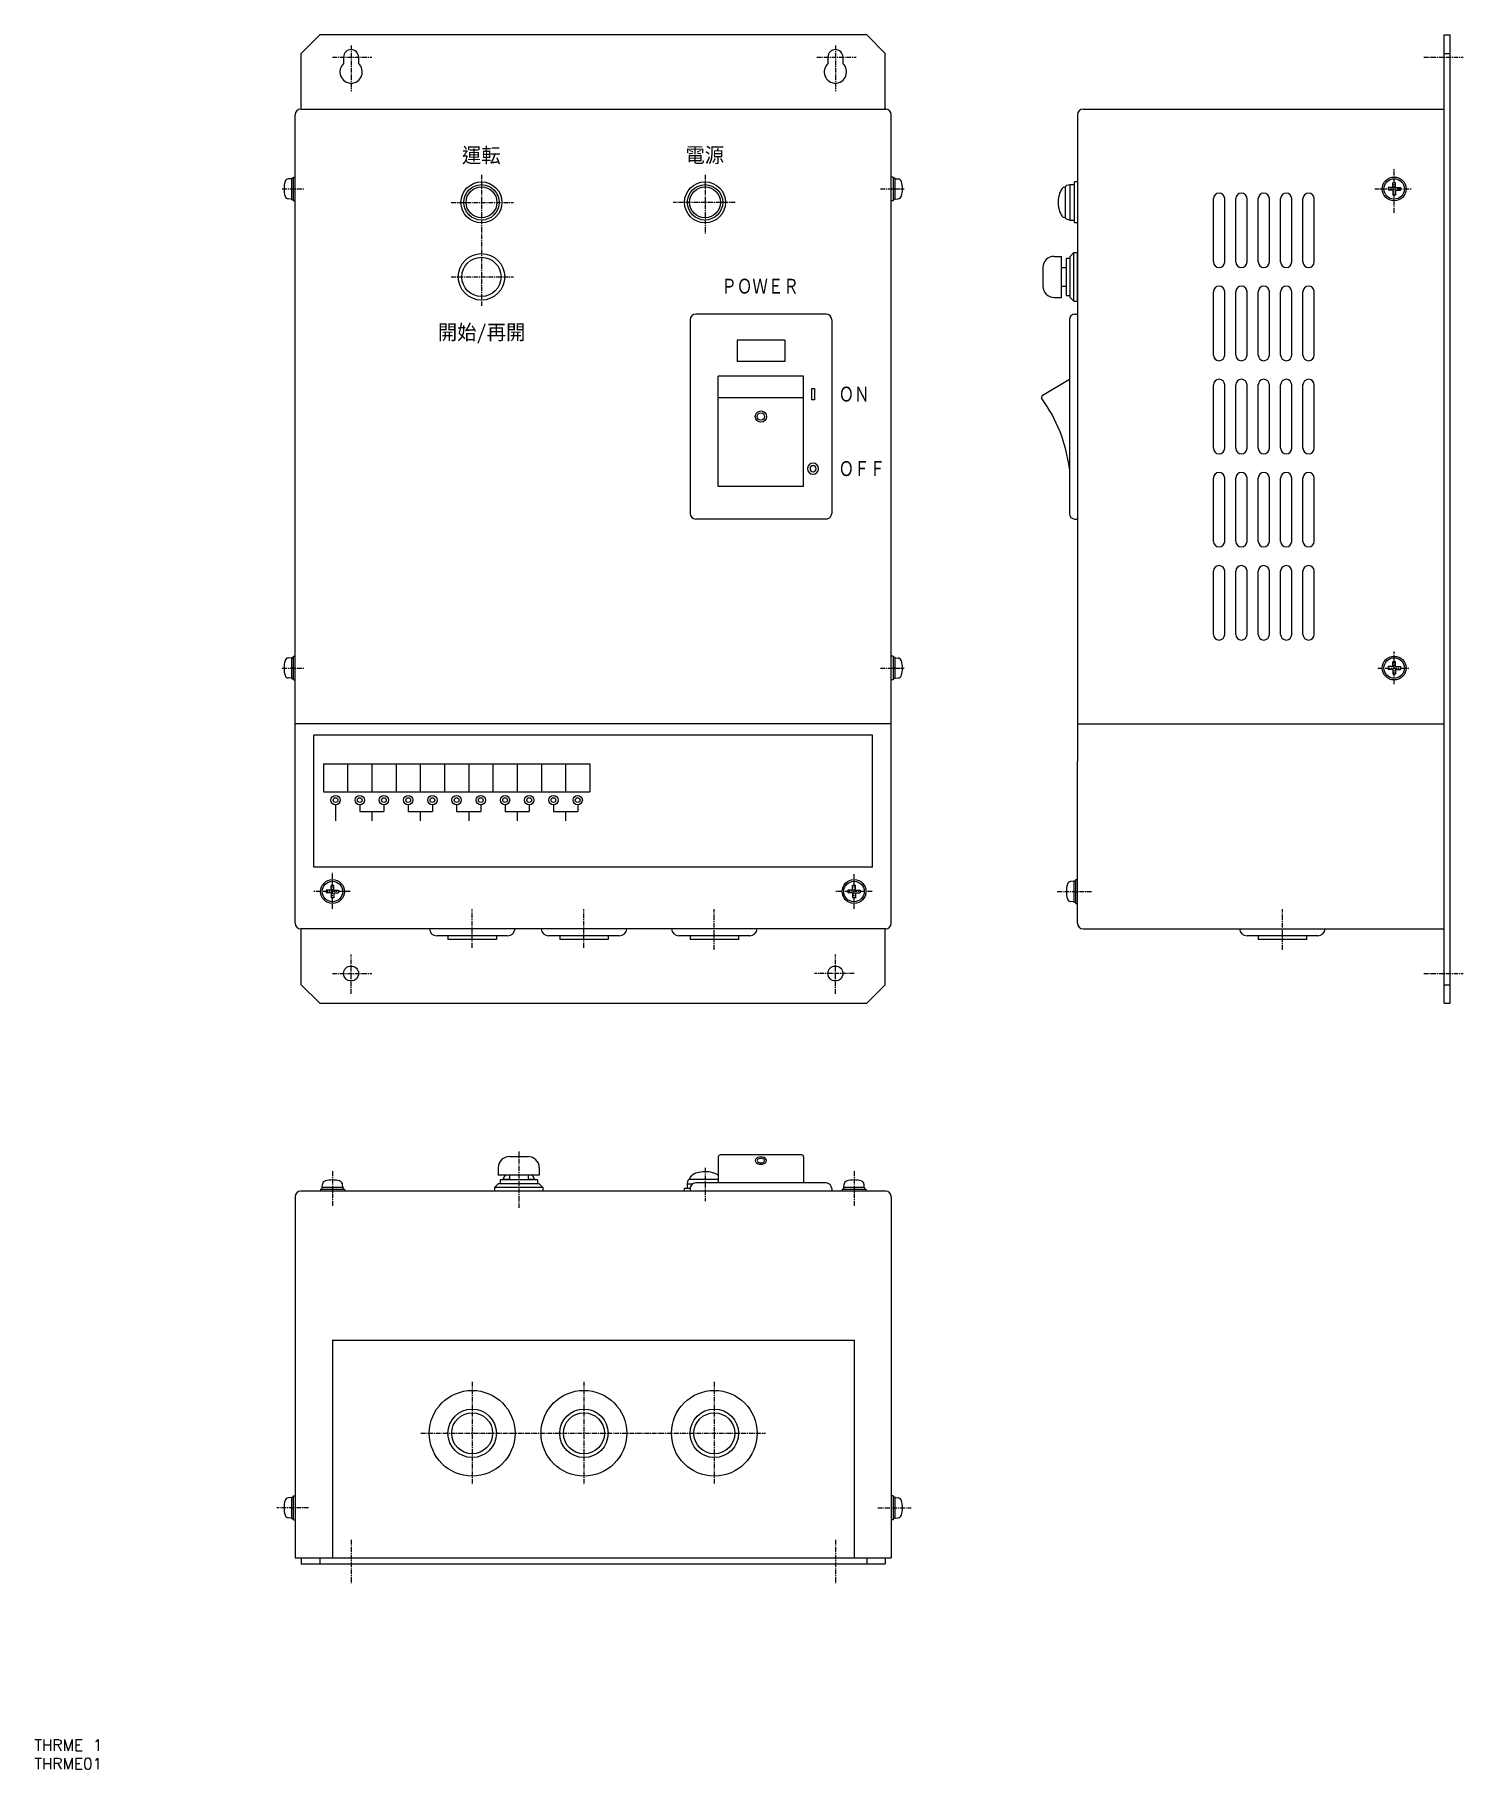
# Model space of a CAD drawing. Extents: x 0 to 384, y 0 to 466.
import ezdxf

# ---------------------------------------------------------------- set-up
doc = ezdxf.new("R2010")
doc.units = 0
doc.linetypes.add('CENTER', pattern=[2, 1.25, -0.25, 0.25, -0.25])
doc.layers.get('0').update_dxf_attribs({"linetype": 'CONTINUOUS'})
doc.layers.add('CENTER', color=1, linetype='CENTER')
doc.styles.add('MISUMI', font='txt')
doc.styles.get("Standard").update_dxf_attribs({"font": 'txt.shx'})

# ---------------------------------------------------------------- blocks, each defined once
blk = doc.blocks.new('*U20')
at = {"color": 7, "linetype": 'CONTINUOUS'}
blk.add_text('THRME01', height=3, dxfattribs=at).set_placement((0, 0))
blk = doc.blocks.new('*U21')
at = {"color": 7, "linetype": 'CONTINUOUS'}
blk.add_text('THRME 1', height=3, dxfattribs=at).set_placement((0, 5))
blk = doc.blocks.new('*U22')
at = {"color": 7, "linetype": 'CONTINUOUS', "style": 'MISUMI'}
blk.add_text('運転', height=4, dxfattribs=at).set_placement((114.82, 431.24))
blk = doc.blocks.new('*U23')
at = {"color": 7, "linetype": 'CONTINUOUS', "style": 'MISUMI'}
blk.add_text('電源', height=4, dxfattribs=at).set_placement((174.79, 431.31))
blk = doc.blocks.new('*U24')
at = {"color": 7, "linetype": 'CONTINUOUS', "style": 'MISUMI'}
blk.add_text('開始/再開', height=4, dxfattribs=at).set_placement((108.34, 383.77))
blk = doc.blocks.new('*U25')
at = {"color": 7, "linetype": 'CONTINUOUS', "style": 'MISUMI', "width": 0.8}
blk.add_text('ＰＯＷＥＲ', height=4, dxfattribs=at).set_placement((184.45, 396.12))
blk = doc.blocks.new('*U26')
at = {"color": 7, "linetype": 'CONTINUOUS', "style": 'MISUMI', "width": 0.8}
blk.add_text('ＯＮ', height=4, dxfattribs=at).set_placement((215.91, 367.15))
blk = doc.blocks.new('*U27')
at = {"color": 7, "linetype": 'CONTINUOUS', "style": 'MISUMI', "width": 0.8}
blk.add_text('ＯＦＦ', height=4, dxfattribs=at).set_placement((215.91, 347.15))

msp = doc.modelspace()

# ---------------------------------------------------------------- linework, layer by layer
at = {"color": 7, "linetype": 'CONTINUOUS'}
for p, q in [((71.66, 460.62), (76.66, 465.62)), ((223.46, 465.62), (76.66, 465.62)), ((223.46, 465.62), (228.46, 460.62)), ((378.46, 205.62), (378.46, 465.62)), ((378.46, 465.62), (380.06, 465.62)), ((380.06, 205.62), (380.06, 465.62)), ((71.66, 445.62), (71.66, 460.62)), ((83.06, 459.62), (83.06, 457.86)), ((87.06, 459.62), (87.06, 457.86)), ((213.06, 459.62), (213.06, 457.86)), ((217.06, 459.62), (217.06, 457.86)), ((228.46, 445.62), (228.46, 460.62)), ((378.46, 460.62), (380.06, 460.62)), ((70.06, 227.12), (70.06, 444.12)), ((71.56, 445.62), (228.56, 445.62)), ((230.06, 227.12), (230.06, 444.12)), ((280.06, 444.12), (280.06, 270.62)), ((281.56, 445.62), (378.46, 445.62)), ((69.06, 426.97), (68.22, 426.9)), ((69.06, 427.07), (69.06, 421.37)), ((69.06, 427.07), (69.56, 427.07)), ((69.06, 426.97), (69.06, 421.47)), ((69.06, 424.44), (69.56, 424.04)), ((69.56, 421.02), (69.56, 427.42)), ((69.56, 427.42), (70.06, 427.42)), ((230.56, 427.42), (230.06, 427.42)), ((230.56, 427.42), (230.56, 421.02)), ((231.06, 427.07), (230.56, 427.07)), ((231.06, 424.01), (230.56, 424.41)), ((231.06, 421.37), (231.06, 427.07)), ((231.06, 421.47), (231.06, 426.97)), ((231.06, 426.97), (231.91, 426.9)), ((275.69, 423.98), (275.45, 423.56)), ((275.95, 424.32), (275.69, 423.98)), ((276.24, 424.57), (275.95, 424.32)), ((276.55, 424.72), (276.24, 424.57)), ((276.86, 424.77), (276.55, 424.72)), ((276.86, 416.43), (276.86, 424.82)), ((278.02, 425.36), (277.08, 425.11)), ((278.06, 415.88), (278.06, 425.37)), ((278.1, 425.37), (279.26, 425.37)), ((280.06, 426.12), (279.26, 426.12)), ((279.26, 415.12), (279.26, 426.12)), ((363.41, 424.6), (363.41, 423.85)), ((364.69, 424.6), (363.41, 424.6)), ((364.69, 423.85), (363.41, 423.85)), ((365.44, 425.87), (364.69, 425.87)), ((364.69, 424.6), (364.69, 425.87)), ((364.69, 423.85), (364.69, 422.57)), ((365.44, 424.6), (365.44, 425.87)), ((365.44, 424.6), (366.71, 424.6)), ((365.44, 423.85), (366.71, 423.85)), ((365.44, 423.85), (365.44, 422.57)), ((366.71, 424.6), (366.71, 423.85)), ((69.06, 421.47), (68.22, 421.55)), ((69.06, 421.37), (69.56, 421.37)), ((69.56, 421.02), (70.06, 421.02)), ((230.56, 421.02), (230.06, 421.02)), ((231.06, 421.37), (230.56, 421.37)), ((231.06, 421.47), (231.91, 421.55)), ((274.89, 421.27), (274.86, 420.62)), ((274.86, 420.62), (274.89, 419.98)), ((274.96, 421.91), (274.89, 421.27)), ((274.89, 419.98), (274.96, 419.34)), ((275.08, 422.51), (274.96, 421.91)), ((274.96, 419.34), (275.08, 418.74)), ((275.24, 423.06), (275.08, 422.51)), ((275.45, 423.56), (275.24, 423.06)), ((316.56, 404.62), (316.56, 421.62)), ((319.56, 404.62), (319.56, 421.62)), ((322.56, 404.62), (322.56, 421.62)), ((325.56, 404.62), (325.56, 421.62)), ((328.56, 404.62), (328.56, 421.62)), ((331.56, 404.62), (331.56, 421.62)), ((334.56, 404.62), (334.56, 421.62)), ((337.56, 404.62), (337.56, 421.62)), ((340.56, 404.62), (340.56, 421.62)), ((343.56, 404.62), (343.56, 421.62)), ((365.44, 422.57), (364.69, 422.57)), ((275.08, 418.74), (275.24, 418.18)), ((275.24, 418.18), (275.45, 417.69)), ((275.45, 417.69), (275.69, 417.27)), ((275.69, 417.27), (275.95, 416.93)), ((275.95, 416.93), (276.24, 416.68)), ((276.24, 416.68), (276.55, 416.53)), ((276.55, 416.53), (276.86, 416.47)), ((278.02, 415.88), (277.08, 416.14)), ((278.1, 415.87), (279.26, 415.87)), ((280.06, 415.12), (279.26, 415.12)), ((273.76, 406.12), (275.76, 406.12)), ((275.76, 395.12), (275.76, 406.12)), ((277.06, 405.62), (278.06, 405.62)), ((277.06, 395.62), (277.06, 405.62)), ((279.06, 407.12), (278.06, 406.12)), ((278.06, 395.12), (278.06, 406.12)), ((279.06, 407.12), (280.06, 407.12)), ((279.06, 394.12), (279.06, 407.12)), ((280.06, 394.12), (280.06, 407.12)), ((270.76, 403.12), (270.76, 398.12)), ((275.76, 403.12), (277.06, 403.12)), ((275.76, 398.12), (277.06, 398.12)), ((316.56, 379.62), (316.56, 396.62)), ((319.56, 379.62), (319.56, 396.62)), ((322.56, 379.62), (322.56, 396.62)), ((325.56, 379.62), (325.56, 396.62)), ((328.56, 379.62), (328.56, 396.62)), ((331.56, 379.62), (331.56, 396.63)), ((334.56, 379.62), (334.56, 396.62)), ((337.56, 379.62), (337.56, 396.63)), ((340.56, 379.62), (340.56, 396.62)), ((343.56, 379.62), (343.56, 396.63)), ((273.76, 395.12), (275.76, 395.12)), ((277.06, 395.62), (278.06, 395.62)), ((279.06, 394.12), (278.06, 395.12)), ((279.06, 394.12), (280.06, 394.12)), ((176.06, 389.12), (176.06, 337.12)), ((212.56, 390.62), (177.56, 390.62)), ((214.06, 389.12), (214.06, 337.12)), ((277.86, 389.12), (277.86, 337.12)), ((279.36, 390.62), (280.06, 390.62)), ((280.06, 390.62), (280.06, 335.62)), ((188.66, 383.62), (188.66, 377.92)), ((201.46, 383.62), (188.66, 383.62)), ((201.46, 383.62), (201.46, 377.92)), ((201.46, 377.92), (188.66, 377.92)), ((206.51, 373.92), (183.61, 373.92)), ((183.61, 344.32), (183.61, 373.92)), ((206.51, 344.32), (206.51, 373.92)), ((277.86, 373.1), (270.59, 368.69)), ((183.61, 368.25), (206.51, 368.25)), ((208.71, 367.62), (208.71, 370.62)), ((208.71, 370.62), (209.41, 370.62)), ((209.41, 370.62), (209.41, 367.62)), ((316.56, 354.62), (316.56, 371.62)), ((319.56, 354.62), (319.56, 371.62)), ((322.56, 354.62), (322.56, 371.62)), ((325.56, 354.62), (325.56, 371.62)), ((328.56, 354.62), (328.56, 371.62)), ((331.56, 354.62), (331.56, 371.62)), ((334.56, 354.62), (334.56, 371.62)), ((337.56, 354.62), (337.56, 371.62)), ((340.56, 354.62), (340.56, 371.62)), ((343.56, 354.62), (343.56, 371.62)), ((209.41, 367.62), (208.71, 367.62)), ((207.68, 349.7), (207.56, 349.12)), ((208, 350.18), (207.68, 349.7)), ((208.49, 350.51), (208, 350.18)), ((208.32, 349.43), (208.26, 349.12)), ((208.5, 349.69), (208.32, 349.43)), ((209.06, 350.62), (208.49, 350.51)), ((208.76, 349.86), (208.5, 349.69)), ((209.06, 349.92), (208.76, 349.86)), ((209.64, 350.51), (209.06, 350.62)), ((209.37, 349.86), (209.06, 349.92)), ((209.63, 349.69), (209.37, 349.86)), ((209.8, 349.43), (209.63, 349.69)), ((210.12, 350.18), (209.64, 350.51)), ((209.86, 349.12), (209.8, 349.43)), ((210.45, 349.7), (210.12, 350.18)), ((210.56, 349.12), (210.45, 349.7)), ((207.56, 349.12), (207.68, 348.55)), ((207.68, 348.55), (208, 348.06)), ((208, 348.06), (208.49, 347.74)), ((208.26, 349.12), (208.32, 348.82)), ((208.32, 348.82), (208.5, 348.56)), ((208.49, 347.74), (209.06, 347.62)), ((208.5, 348.56), (208.76, 348.39)), ((208.76, 348.39), (209.06, 348.32)), ((209.06, 348.32), (209.37, 348.39)), ((209.06, 347.62), (209.64, 347.74)), ((209.37, 348.39), (209.63, 348.56)), ((209.63, 348.56), (209.8, 348.82)), ((209.64, 347.74), (210.12, 348.06)), ((209.8, 348.82), (209.86, 349.12)), ((210.12, 348.06), (210.45, 348.55)), ((210.45, 348.55), (210.56, 349.12)), ((316.56, 329.62), (316.56, 346.62)), ((319.56, 329.62), (319.56, 346.62)), ((322.56, 329.62), (322.56, 346.62)), ((325.56, 329.62), (325.56, 346.62)), ((328.56, 329.62), (328.56, 346.62)), ((331.56, 329.62), (331.56, 346.62)), ((334.56, 329.62), (334.56, 346.62)), ((337.56, 329.62), (337.56, 346.62)), ((340.56, 329.62), (340.56, 346.62)), ((343.56, 329.62), (343.56, 346.62)), ((206.51, 344.32), (183.61, 344.32)), ((212.56, 335.62), (177.56, 335.62)), ((279.36, 335.62), (280.06, 335.62)), ((316.56, 304.62), (316.56, 321.62)), ((319.56, 304.62), (319.56, 321.62)), ((322.56, 304.62), (322.56, 321.62)), ((325.56, 304.62), (325.56, 321.62)), ((328.56, 304.62), (328.56, 321.62)), ((331.56, 304.62), (331.56, 321.62)), ((334.56, 304.62), (334.56, 321.62)), ((337.56, 304.62), (337.56, 321.62)), ((340.56, 304.62), (340.56, 321.62)), ((343.56, 304.62), (343.56, 321.62)), ((69.06, 298.37), (68.22, 298.3)), ((69.06, 298.47), (69.06, 292.77)), ((69.06, 298.47), (69.56, 298.47)), ((69.06, 298.37), (69.06, 292.87)), ((69.56, 292.42), (69.56, 298.82)), ((69.56, 298.82), (70.06, 298.82)), ((230.56, 298.82), (230.06, 298.82)), ((230.56, 298.82), (230.56, 292.42)), ((231.06, 298.47), (230.56, 298.47)), ((231.06, 292.77), (231.06, 298.47)), ((231.06, 292.87), (231.06, 298.37)), ((231.06, 298.37), (231.91, 298.3)), ((69.06, 295.84), (69.56, 295.44)), ((231.06, 295.41), (230.56, 295.81)), ((363.41, 296), (363.41, 295.25)), ((364.69, 296), (363.41, 296)), ((364.69, 295.25), (363.41, 295.25)), ((365.44, 297.27), (364.69, 297.27)), ((364.69, 296), (364.69, 297.27)), ((364.69, 295.25), (364.69, 293.97)), ((365.44, 293.97), (364.69, 293.97)), ((365.44, 296), (365.44, 297.27)), ((365.44, 296), (366.71, 296)), ((365.44, 295.25), (366.71, 295.25)), ((365.44, 295.25), (365.44, 293.97)), ((366.71, 296), (366.71, 295.25)), ((69.06, 292.87), (68.22, 292.95)), ((69.06, 292.77), (69.56, 292.77)), ((69.56, 292.42), (70.06, 292.42)), ((230.56, 292.42), (230.06, 292.42)), ((231.06, 292.77), (230.56, 292.77)), ((231.06, 292.87), (231.91, 292.95)), ((230.06, 280.62), (70.06, 280.62)), ((280.06, 280.62), (378.46, 280.62)), ((225.06, 277.62), (75.06, 277.62)), ((75.06, 242.12), (75.06, 277.62)), ((225.06, 242.12), (225.06, 277.62)), ((280.06, 227.12), (280.06, 270.62)), ((77.63, 269.89), (77.63, 262.39)), ((77.63, 269.89), (149.13, 269.89)), ((84.13, 269.89), (84.13, 262.39)), ((90.63, 269.89), (90.63, 262.39)), ((97.13, 269.89), (97.13, 262.39)), ((103.63, 269.89), (103.63, 262.39)), ((110.13, 269.89), (110.13, 262.39)), ((116.63, 269.89), (116.63, 262.39)), ((123.13, 269.89), (123.13, 262.39)), ((129.63, 269.89), (129.63, 262.39)), ((136.13, 269.89), (136.13, 262.39)), ((142.63, 269.89), (142.63, 262.39)), ((149.13, 269.89), (149.13, 262.39)), ((77.63, 262.39), (149.13, 262.39)), ((80.88, 258.91), (80.88, 254.63)), ((87.38, 258.91), (87.38, 257.14)), ((87.38, 257.14), (93.88, 257.14)), ((90.63, 257.14), (90.63, 254.63)), ((93.88, 258.91), (93.88, 257.14)), ((100.38, 258.91), (100.38, 257.14)), ((100.38, 257.14), (106.88, 257.14)), ((103.63, 257.14), (103.63, 254.63)), ((106.88, 258.91), (106.88, 257.14)), ((113.38, 258.91), (113.38, 257.14)), ((113.38, 257.14), (119.88, 257.14)), ((116.63, 257.14), (116.63, 254.63)), ((119.88, 258.91), (119.88, 257.14)), ((126.38, 258.91), (126.38, 257.14)), ((126.38, 257.14), (132.88, 257.14)), ((129.63, 257.14), (129.63, 254.63)), ((132.88, 258.91), (132.88, 257.14)), ((139.38, 258.91), (139.38, 257.14)), ((139.38, 257.14), (145.88, 257.14)), ((142.63, 257.14), (142.63, 254.63)), ((145.88, 258.91), (145.88, 257.14)), ((225.06, 242.12), (75.06, 242.12)), ((279.06, 238.36), (278.21, 238.29)), ((279.06, 238.46), (279.06, 232.76)), ((279.06, 238.46), (279.56, 238.46)), ((279.06, 238.36), (279.06, 232.86)), ((279.56, 232.41), (279.56, 238.81)), ((279.56, 238.81), (280.06, 238.81)), ((78.41, 236), (78.41, 235.25)), ((79.69, 236), (78.41, 236)), ((79.69, 235.25), (78.41, 235.25)), ((80.44, 237.27), (79.69, 237.27)), ((79.69, 236), (79.69, 237.27)), ((79.69, 235.25), (79.69, 233.97)), ((80.44, 233.97), (79.69, 233.97)), ((80.44, 236), (80.44, 237.27)), ((80.44, 236), (81.71, 236)), ((80.44, 235.25), (81.71, 235.25)), ((80.44, 235.25), (80.44, 233.97)), ((81.71, 236), (81.71, 235.25)), ((218.41, 236), (218.41, 235.25)), ((219.69, 236), (218.41, 236)), ((219.69, 235.25), (218.41, 235.25)), ((220.44, 237.27), (219.69, 237.27)), ((219.69, 236), (219.69, 237.27)), ((219.69, 235.25), (219.69, 233.97)), ((220.44, 233.97), (219.69, 233.97)), ((220.44, 236), (220.44, 237.27)), ((220.44, 236), (221.71, 236)), ((220.44, 235.25), (220.44, 233.97)), ((220.44, 235.25), (221.71, 235.25)), ((221.71, 236), (221.71, 235.25)), ((279.06, 232.86), (278.21, 232.94)), ((279.06, 235.83), (279.56, 235.42)), ((279.06, 232.76), (279.56, 232.76)), ((279.56, 232.41), (280.06, 232.41)), ((228.56, 225.62), (71.56, 225.62)), ((71.66, 210.62), (71.66, 225.62)), ((127.06, 223.72), (108.06, 223.72)), ((111.06, 223.72), (111.06, 222.72)), ((124.06, 223.72), (124.06, 222.72)), ((157.06, 223.72), (138.06, 223.72)), ((141.06, 223.72), (141.06, 222.72)), ((154.06, 223.72), (154.06, 222.72)), ((192.06, 223.72), (173.06, 223.72)), ((176.06, 223.72), (176.06, 222.72)), ((189.06, 223.72), (189.06, 222.72)), ((228.46, 210.62), (228.46, 225.62)), ((281.56, 225.62), (378.46, 225.62)), ((344.56, 223.72), (325.56, 223.72)), ((328.56, 223.72), (328.56, 222.72)), ((341.56, 223.72), (341.56, 222.72)), ((124.06, 222.72), (111.06, 222.72)), ((154.06, 222.72), (141.06, 222.72)), ((189.06, 222.72), (176.06, 222.72)), ((341.56, 222.72), (328.56, 222.72)), ((76.66, 205.62), (71.66, 210.62)), ((228.46, 210.62), (223.46, 205.62)), ((378.46, 210.62), (380.06, 210.62)), ((76.66, 205.62), (223.46, 205.62)), ((378.46, 205.62), (380.06, 205.62)), ((127.56, 164.5), (132.56, 164.5)), ((183.61, 164.4), (183.61, 157.4)), ((206.01, 164.9), (184.11, 164.9)), ((193.64, 163.71), (193.56, 163.4)), ((193.56, 163.4), (193.64, 163.09)), ((193.85, 163.99), (193.64, 163.71)), ((193.64, 163.09), (193.85, 162.82)), ((194.18, 164.21), (193.85, 163.99)), ((194.11, 163.59), (194.06, 163.4)), ((194.06, 163.4), (194.11, 163.22)), ((194.25, 163.76), (194.11, 163.59)), ((194.11, 163.22), (194.25, 163.05)), ((194.6, 164.35), (194.18, 164.21)), ((194.47, 163.89), (194.25, 163.76)), ((194.25, 163.05), (194.47, 162.92)), ((194.75, 163.97), (194.47, 163.89)), ((195.06, 164.4), (194.6, 164.35)), ((195.06, 164), (194.75, 163.97)), ((195.53, 164.35), (195.06, 164.4)), ((195.37, 163.97), (195.06, 164)), ((195.65, 163.89), (195.37, 163.97)), ((195.94, 164.21), (195.53, 164.35)), ((195.87, 163.76), (195.65, 163.89)), ((195.65, 162.92), (195.87, 163.05)), ((196.01, 163.59), (195.87, 163.76)), ((195.87, 163.05), (196.01, 163.22)), ((196.28, 163.99), (195.94, 164.21)), ((196.06, 163.4), (196.01, 163.59)), ((196.01, 163.22), (196.06, 163.4)), ((196.49, 163.71), (196.28, 163.99)), ((196.28, 162.82), (196.49, 163.09)), ((196.56, 163.4), (196.49, 163.71)), ((196.49, 163.09), (196.56, 163.4)), ((206.51, 164.4), (206.51, 157.4)), ((124.56, 161.5), (124.56, 159.5)), ((135.56, 159.5), (124.56, 159.5)), ((125.86, 158.4), (127.56, 158.4)), ((125.92, 158.52), (125.91, 158.46)), ((125.91, 158.46), (125.91, 158.4)), ((125.93, 158.58), (125.92, 158.52)), ((125.94, 158.63), (125.93, 158.58)), ((125.96, 158.69), (125.94, 158.63)), ((125.98, 158.75), (125.96, 158.69)), ((126, 158.81), (125.98, 158.75)), ((126.02, 158.86), (126, 158.81)), ((126.05, 158.92), (126.02, 158.86)), ((126.09, 158.98), (126.05, 158.92)), ((126.12, 159.03), (126.09, 158.98)), ((126.16, 159.09), (126.12, 159.03)), ((126.21, 159.14), (126.16, 159.09)), ((126.25, 159.2), (126.21, 159.14)), ((126.3, 159.25), (126.25, 159.2)), ((126.35, 159.3), (126.3, 159.25)), ((126.41, 159.35), (126.35, 159.3)), ((126.47, 159.4), (126.41, 159.35)), ((126.53, 159.45), (126.47, 159.4)), ((126.6, 159.5), (126.53, 159.45)), ((127.56, 159.5), (127.56, 158.2)), ((132.56, 159.5), (132.56, 158.2)), ((132.56, 158.4), (134.26, 158.4)), ((133.59, 159.45), (133.53, 159.5)), ((133.66, 159.4), (133.59, 159.45)), ((133.71, 159.35), (133.66, 159.4)), ((133.77, 159.3), (133.71, 159.35)), ((133.82, 159.25), (133.77, 159.3)), ((133.87, 159.2), (133.82, 159.25)), ((133.92, 159.14), (133.87, 159.2)), ((133.96, 159.09), (133.92, 159.14)), ((134, 159.03), (133.96, 159.09)), ((134.04, 158.98), (134, 159.03)), ((134.07, 158.92), (134.04, 158.98)), ((134.1, 158.86), (134.07, 158.92)), ((134.13, 158.81), (134.1, 158.86)), ((134.15, 158.75), (134.13, 158.81)), ((134.17, 158.69), (134.15, 158.75)), ((134.18, 158.63), (134.17, 158.69)), ((134.2, 158.58), (134.18, 158.63)), ((134.21, 158.52), (134.2, 158.58)), ((134.21, 158.46), (134.21, 158.52)), ((134.21, 158.4), (134.21, 158.46)), ((135.56, 161.5), (135.56, 159.5)), ((175.86, 158.4), (183.61, 158.4)), ((175.95, 158.66), (175.91, 158.4)), ((176.05, 158.92), (175.95, 158.66)), ((176.22, 159.16), (176.05, 158.92)), ((176.46, 159.4), (176.22, 159.16)), ((176.76, 159.61), (176.46, 159.4)), ((177.11, 159.81), (176.76, 159.61)), ((177.51, 159.98), (177.11, 159.81)), ((177.96, 160.13), (177.51, 159.98)), ((178.44, 160.24), (177.96, 160.13)), ((178.95, 160.33), (178.44, 160.24)), ((179.47, 160.38), (178.95, 160.33)), ((180.01, 160.4), (179.47, 160.38)), ((180.55, 160.39), (180.01, 160.4)), ((181.08, 160.34), (180.55, 160.39)), ((181.59, 160.26), (181.08, 160.34)), ((182.08, 160.15), (181.59, 160.26)), ((182.53, 160.01), (182.08, 160.15)), ((182.94, 159.84), (182.53, 160.01)), ((183.3, 159.65), (182.94, 159.84)), ((183.61, 159.44), (183.3, 159.65)), ((193.85, 162.82), (194.18, 162.59)), ((194.18, 162.59), (194.6, 162.45)), ((194.47, 162.92), (194.75, 162.83)), ((194.6, 162.45), (195.06, 162.4)), ((194.75, 162.83), (195.06, 162.8)), ((195.06, 162.8), (195.37, 162.83)), ((195.06, 162.4), (195.53, 162.45)), ((195.37, 162.83), (195.65, 162.92)), ((195.53, 162.45), (195.94, 162.59)), ((195.94, 162.59), (196.28, 162.82)), ((70.06, 153.7), (70.06, 56.8)), ((228.56, 155.2), (71.56, 155.2)), ((76.86, 155.7), (83.26, 155.7)), ((76.86, 155.7), (76.86, 155.2)), ((82.91, 156.2), (77.21, 156.2)), ((77.21, 156.2), (77.21, 155.7)), ((77.31, 156.2), (77.39, 157.05)), ((82.81, 156.2), (77.31, 156.2)), ((80.28, 156.2), (79.88, 155.7)), ((82.81, 156.2), (82.74, 157.05)), ((82.91, 156.2), (82.91, 155.7)), ((83.26, 155.7), (83.26, 155.2)), ((123.56, 156.2), (124.56, 157.2)), ((123.56, 156.2), (123.56, 155.2)), ((126.26, 156.2), (123.56, 156.2)), ((136.56, 155.2), (123.56, 155.2)), ((135.56, 157.2), (124.56, 157.2)), ((125.06, 158.2), (125.06, 157.2)), ((135.06, 158.2), (125.06, 158.2)), ((133.86, 156.2), (126.26, 156.2)), ((136.56, 156.2), (133.86, 156.2)), ((135.06, 158.2), (135.06, 157.2)), ((136.56, 156.2), (135.56, 157.2)), ((136.56, 156.2), (136.56, 155.2)), ((222.56, 155.2), (167.56, 155.2)), ((174.56, 155.2), (174.56, 156)), ((174.56, 156), (176.07, 156)), ((175.31, 157.16), (175.31, 156)), ((175.32, 157.24), (175.57, 158.18)), ((175.32, 157.2), (176.81, 157.2)), ((176.06, 155.9), (176.06, 155.2)), ((212.56, 157.4), (177.56, 157.4)), ((214.06, 155.9), (214.06, 155.2)), ((216.86, 155.7), (223.26, 155.7)), ((216.86, 155.7), (216.86, 155.2)), ((222.91, 156.2), (217.21, 156.2)), ((217.21, 156.2), (217.21, 155.7)), ((217.31, 156.2), (217.39, 157.05)), ((222.81, 156.2), (217.31, 156.2)), ((220.28, 156.2), (219.88, 155.7)), ((222.81, 156.2), (222.74, 157.05)), ((222.91, 156.2), (222.91, 155.7)), ((223.26, 155.7), (223.26, 155.2)), ((230.06, 153.7), (230.06, 56.8)), ((80.06, 115.2), (220.06, 115.2)), ((80.06, 115.2), (80.06, 56.8)), ((220.06, 115.2), (220.06, 56.8)), ((69.06, 72.95), (68.22, 72.88)), ((69.06, 73.05), (69.06, 67.35)), ((69.06, 73.05), (69.56, 73.05)), ((69.06, 72.95), (69.06, 67.45)), ((69.06, 70.42), (69.56, 70.02)), ((69.56, 67), (69.56, 73.4)), ((69.56, 73.4), (70.06, 73.4)), ((230.56, 73.4), (230.06, 73.4)), ((230.56, 73.4), (230.56, 67)), ((231.06, 73.05), (230.56, 73.05)), ((231.06, 69.99), (230.56, 70.39)), ((231.06, 67.35), (231.06, 73.05)), ((231.06, 67.45), (231.06, 72.95)), ((231.06, 72.95), (231.91, 72.88)), ((69.06, 67.45), (68.22, 67.53)), ((69.06, 67.35), (69.56, 67.35)), ((69.56, 67), (70.06, 67)), ((230.56, 67), (230.06, 67)), ((231.06, 67.35), (230.56, 67.35)), ((231.06, 67.45), (231.91, 67.53)), ((70.06, 56.8), (230.06, 56.8)), ((71.66, 56.8), (71.66, 55.2)), ((76.66, 56.8), (76.66, 55.2)), ((223.46, 56.8), (223.46, 55.2)), ((228.46, 56.8), (228.46, 55.2)), ((71.66, 55.2), (228.46, 55.2))]:
    msp.add_line(p, q, dxfattribs=at)
for centre, radius in [((120.06, 420.62), 5.5), ((120.06, 420.62), 4.75), ((120.06, 420.62), 4.15), ((180.06, 420.62), 5.5), ((180.06, 420.62), 4.75), ((180.06, 420.62), 4.15), ((365.06, 424.22), 3.2), ((365.06, 424.22), 2.75), ((120.06, 400.62), 6.25), ((120.06, 400.62), 5.25), ((195.06, 363.12), 1.5), ((195.06, 363.12), 1), ((365.06, 295.62), 3.2), ((365.06, 295.62), 2.75), ((80.88, 260.16), 1.25), ((80.88, 260.16), 0.63), ((87.38, 260.16), 1.25), ((87.38, 260.16), 0.63), ((93.88, 260.16), 1.25), ((93.88, 260.16), 0.63), ((100.38, 260.16), 1.25), ((100.38, 260.16), 0.63), ((106.88, 260.16), 1.25), ((106.88, 260.16), 0.63), ((113.38, 260.16), 1.25), ((113.38, 260.16), 0.63), ((119.88, 260.16), 1.25), ((119.88, 260.16), 0.63), ((126.38, 260.16), 1.25), ((126.38, 260.16), 0.63), ((132.88, 260.16), 1.25), ((132.88, 260.16), 0.63), ((139.38, 260.16), 1.25), ((139.38, 260.16), 0.63), ((145.88, 260.16), 1.25), ((145.88, 260.16), 0.63), ((80.06, 235.62), 3.2), ((80.06, 235.62), 2.75), ((220.06, 235.62), 3.2), ((220.06, 235.62), 2.75), ((85.06, 213.62), 2), ((215.06, 213.62), 2), ((117.56, 90.2), 11.5), ((147.56, 90.2), 11.5), ((182.56, 90.2), 11.5), ((117.56, 90.2), 6.5), ((117.56, 90.2), 5.5), ((147.56, 90.2), 6.5), ((147.56, 90.2), 5.5), ((182.56, 90.2), 6.5), ((182.56, 90.2), 5.5)]:
    msp.add_circle(centre, radius, dxfattribs=at)
for centre, radius, start, end in [((85.06, 459.62), 2, 0, 180), ((215.06, 459.62), 2, 0, 180), ((85.06, 455.62), 3, 131.812, 48.188), ((215.06, 455.62), 3, 131.812, 48.188), ((71.56, 444.12), 1.5, 90, 180), ((228.56, 444.12), 1.5, 0, 90), ((281.56, 444.12), 1.5, 90, 180), ((74.06, 424.22), 7, 163.743, 196.257), ((68.3, 425.9), 1, 95, 163.743), ((231.82, 425.9), 1, 16.257, 85), ((226.06, 424.22), 7, 343.743, 16.257), ((277.16, 424.82), 0.3, 105, 180), ((278.1, 425.07), 0.3, 90, 105), ((68.3, 422.54), 1, 196.257, 265), ((231.82, 422.54), 1, 275, 343.743), ((318.06, 421.62), 1.5, 0, 180), ((324.06, 421.62), 1.5, 0, 180), ((330.06, 421.62), 1.5, 0, 180), ((336.06, 421.62), 1.5, 0, 180), ((342.06, 421.62), 1.5, 0, 180), ((277.16, 416.43), 0.3, 180, 255), ((278.1, 416.17), 0.3, 255, 270), ((273.76, 403.12), 3, 90, 180), ((318.06, 404.62), 1.5, 180, 0), ((324.06, 404.62), 1.5, 180, 0), ((330.06, 404.62), 1.5, 180, 0), ((336.06, 404.62), 1.5, 180, 0), ((342.06, 404.62), 1.5, 180, 0), ((273.76, 398.12), 3, 180, 270), ((318.06, 396.62), 1.5, 0, 180), ((324.06, 396.62), 1.5, 0, 180), ((330.06, 396.62), 1.5, 0, 180), ((336.06, 396.62), 1.5, 0, 180), ((342.06, 396.62), 1.5, 0, 180), ((177.56, 389.12), 1.5, 90, 180), ((212.56, 389.12), 1.5, 0, 89.9999), ((279.36, 389.12), 1.5, 90, 180), ((318.06, 379.62), 1.5, 180, 0), ((324.06, 379.62), 1.5, 180, 0), ((330.06, 379.62), 1.5, 180, 0), ((336.06, 379.62), 1.5, 180, 0), ((342.06, 379.62), 1.5, 180, 0), ((318.06, 371.62), 1.5, 0, 180), ((324.06, 371.62), 1.5, 0, 180), ((330.06, 371.62), 1.5, 0, 180), ((336.06, 371.62), 1.5, 0, 180), ((342.06, 371.62), 1.5, 0, 180), ((270.86, 368.25), 0.5, 121.263, 216.123), ((238.15, 344.37), 40, 6.8508, 36.123), ((318.06, 354.62), 1.5, 180, 0), ((324.06, 354.62), 1.5, 180, 0), ((330.06, 354.62), 1.5, 180, 0), ((336.06, 354.62), 1.5, 180, 0), ((342.06, 354.62), 1.5, 180, 0), ((318.06, 346.62), 1.5, 0, 180), ((324.06, 346.62), 1.5, 0, 180), ((330.06, 346.62), 1.5, 0, 180), ((336.06, 346.62), 1.5, 0, 180), ((342.06, 346.62), 1.5, 0, 180), ((177.56, 337.12), 1.5, 180, 270), ((212.56, 337.12), 1.5, 270, 0), ((279.36, 337.12), 1.5, 180, 270), ((318.06, 329.62), 1.5, 180, 0), ((324.06, 329.62), 1.5, 180, 0), ((330.06, 329.62), 1.5, 180, 0), ((336.06, 329.62), 1.5, 180, 0), ((342.06, 329.62), 1.5, 180, 0), ((318.06, 321.62), 1.5, 0, 180), ((324.06, 321.62), 1.5, 0, 180), ((330.06, 321.62), 1.5, 0, 180), ((336.06, 321.62), 1.5, 0, 180), ((342.06, 321.62), 1.5, 0, 180), ((318.06, 304.62), 1.5, 180, 0), ((324.06, 304.62), 1.5, 180, 0), ((330.06, 304.62), 1.5, 180, 0), ((336.06, 304.62), 1.5, 180, 0), ((342.06, 304.62), 1.5, 180, 0), ((68.3, 297.3), 1, 95, 163.743), ((231.82, 297.3), 1, 16.257, 85), ((74.06, 295.62), 7, 163.743, 196.257), ((68.3, 293.94), 1, 196.257, 265), ((231.82, 293.94), 1, 275, 343.743), ((226.06, 295.62), 7, 343.743, 16.257), ((284.06, 235.61), 7, 163.743, 196.257), ((278.3, 237.29), 1, 95, 163.743), ((278.3, 233.93), 1, 196.257, 265), ((71.56, 227.12), 1.5, 180, 270), ((108.06, 225.72), 2, 182.866, 270), ((127.06, 225.72), 2, 270, 357.134), ((138.06, 225.72), 2, 182.866, 270), ((157.06, 225.72), 2, 270, 357.134), ((173.06, 225.72), 2, 182.866, 270), ((192.06, 225.72), 2, 270, 357.134), ((228.56, 227.12), 1.5, 270, 0), ((281.56, 227.12), 1.5, 180, 270), ((325.56, 225.72), 2, 182.866, 270), ((344.56, 225.72), 2, 270, 357.134), ((127.56, 161.5), 3, 90, 180), ((132.56, 161.5), 3, 0, 90), ((184.11, 164.4), 0.5, 90, 180), ((206.01, 164.4), 0.5, 0, 90), ((125.86, 158.1), 0.3, 90, 160.543), ((134.26, 158.1), 0.3, 19.4568, 90), ((175.86, 158.1), 0.3, 90, 165), ((71.56, 153.7), 1.5, 90, 180), ((78.38, 156.96), 1, 106.257, 175), ((80.06, 151.2), 7, 73.743, 106.257), ((81.74, 156.96), 1, 5, 73.743), ((175.61, 157.16), 0.3, 165, 180), ((177.56, 155.9), 1.5, 89.9999, 180), ((212.56, 155.9), 1.5, 0, 90), ((218.38, 156.96), 1, 106.257, 175), ((220.06, 151.2), 7, 73.743, 106.257), ((221.74, 156.96), 1, 5, 73.743), ((228.56, 153.7), 1.5, 0, 90), ((74.06, 70.2), 7, 163.743, 196.257), ((68.3, 71.88), 1, 95, 163.743), ((231.82, 71.88), 1, 16.257, 85), ((226.06, 70.2), 7, 343.743, 16.257), ((68.3, 68.52), 1, 196.257, 265), ((231.82, 68.52), 1, 275, 343.743)]:
    msp.add_arc(centre, radius, start, end, dxfattribs=at)
at = {"layer": 'CENTER', "color": 1, "linetype": 'CENTER'}
for p, q in [((85.06, 462.73), (85.06, 450.49)), ((215.06, 462.73), (215.06, 450.49)), ((80.06, 459.62), (90.64, 459.62)), ((210.06, 459.62), (220.64, 459.62)), ((373.02, 459.62), (383.61, 459.62)), ((365.06, 417.79), (365.06, 429.81)), ((66.59, 424.22), (72.48, 424.22)), ((120.06, 428), (120.06, 392.81)), ((180.06, 428), (180.06, 412.16)), ((227.16, 424.22), (233.53, 424.22)), ((359.83, 424.22), (369.83, 424.22)), ((111.93, 420.62), (128.62, 420.62)), ((188.19, 420.62), (171.5, 420.62)), ((111.93, 400.62), (128.62, 400.62)), ((365.06, 291.31), (365.06, 300.03)), ((66.59, 295.62), (72.52, 295.62)), ((227.16, 295.62), (233.53, 295.62)), ((360.63, 295.62), (369.01, 295.62)), ((80.06, 230.99), (80.06, 240.67)), ((220.06, 230.99), (220.06, 240.43)), ((84.83, 235.62), (74.88, 235.62)), ((224.91, 235.62), (215.12, 235.62)), ((274.58, 235.61), (283.96, 235.61)), ((117.56, 220.49), (117.56, 230.89)), ((147.56, 220.49), (147.56, 230.89)), ((182.56, 219.99), (182.56, 230.89)), ((335.06, 219.99), (335.06, 230.89)), ((85.06, 208.17), (85.06, 218.76)), ((215.06, 208.17), (215.06, 218.76)), ((80.06, 213.62), (90.64, 213.62)), ((220.07, 213.62), (209.48, 213.62)), ((373.02, 213.62), (383.61, 213.62)), ((130.06, 165.88), (130.06, 150.76)), ((80.06, 160.52), (80.06, 151.21)), ((180.06, 161.42), (180.06, 152.54)), ((220.06, 160.52), (220.06, 151.21)), ((117.56, 103.97), (117.56, 76.43)), ((147.56, 103.97), (147.56, 76.43)), ((182.56, 103.97), (182.56, 76.43)), ((103.79, 90.2), (196.33, 90.2)), ((73.65, 70.2), (65.09, 70.2)), ((226.43, 70.2), (235.37, 70.2)), ((85.06, 61.61), (85.06, 49.99)), ((215.06, 61.61), (215.06, 49.99))]:
    msp.add_line(p, q, dxfattribs=at)

# ---------------------------------------------------------------- block references
at = {"color": 7, "linetype": 'CONTINUOUS'}
for name in ['*U22', '*U23', '*U25', '*U24', '*U26', '*U27', '*U21', '*U20']:
    msp.add_blockref(name, (0, 0), dxfattribs=at)

doc.saveas('drawing.dxf')
